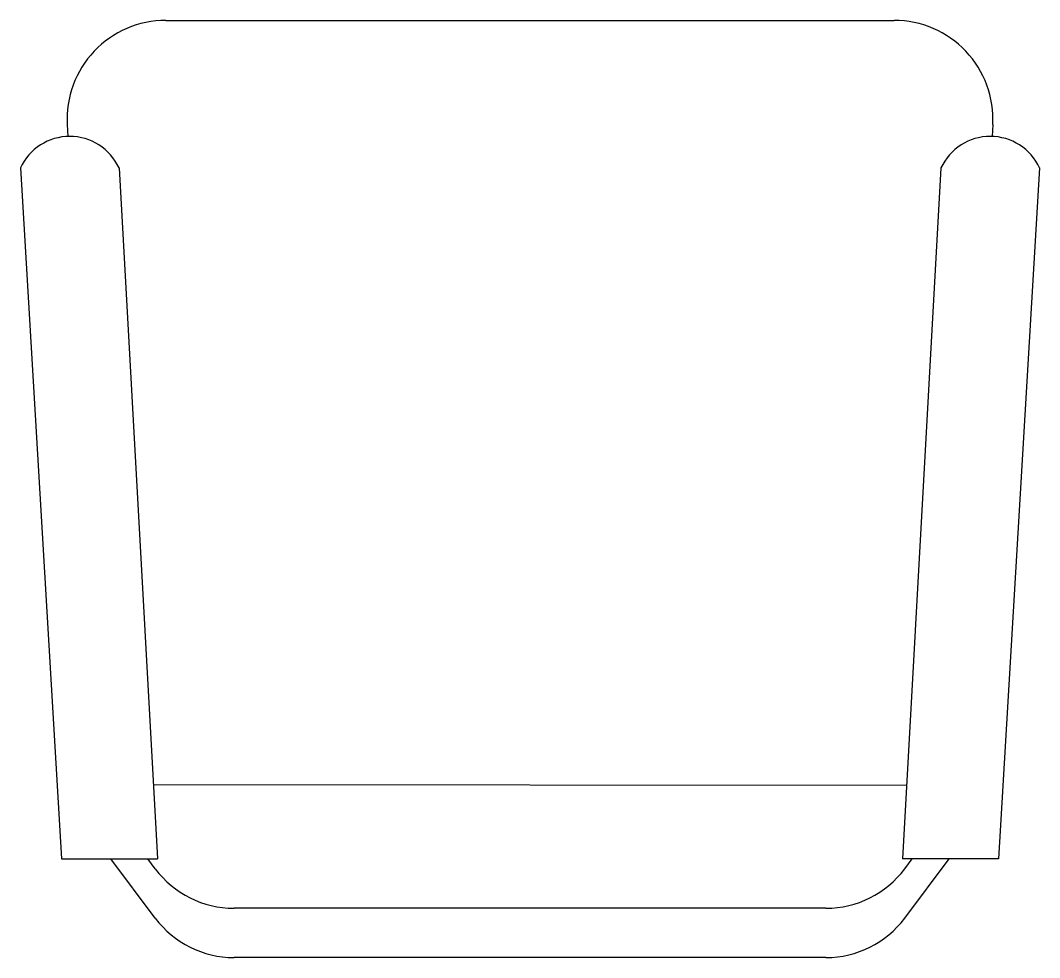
# Model space of a CAD drawing. Extents: x 704.3 to 763.3, y -620.4 to -566.1.
import ezdxf

# ---------------------------------------------------------------- set-up
doc = ezdxf.new("R2010")
doc.units = 0
doc.header["$MEASUREMENT"] = 0
doc.linetypes.add('0', pattern=[0])
doc.layers.get('0').update_dxf_attribs({"linetype": 'CONTINUOUS'})

msp = doc.modelspace()

# ---------------------------------------------------------------- linework, layer by layer
at = {"linetype": '0'}
for p, q in [((712.684, -566.081), (754.889, -566.081)), ((706.979, -572.112), (707.017, -572.802)), ((760.594, -572.112), (760.556, -572.802)), ((704.261, -574.626), (706.644, -614.652)), ((709.975, -574.626), (712.199, -614.652)), ((757.597, -574.626), (755.374, -614.652)), ((763.312, -574.626), (760.929, -614.652)), ((755.611, -610.389), (711.961, -610.368)), ((706.644, -614.652), (712.199, -614.652)), ((712.072, -618.081), (709.501, -614.652)), ((712.072, -615.224), (711.644, -614.652)), ((760.929, -614.652), (755.374, -614.652)), ((755.501, -615.224), (755.929, -614.652)), ((755.501, -618.081), (758.072, -614.652)), ((750.929, -617.509), (716.644, -617.509)), ((750.929, -620.367), (716.644, -620.367))]:
    msp.add_line(p, q, dxfattribs=at)
for centre, radius, start, end in [((712.684, -571.795), 5.714, 90.00001, 183.17978), ((754.889, -571.795), 5.714, 356.82016, 90.00002), ((707.118, -575.95), 3.149, 24.86214, 155.13789), ((760.455, -575.95), 3.149, 24.86214, 155.13789), ((716.644, -611.795), 5.714, 216.86992, 270.00003), ((750.929, -611.795), 5.714, 270.00003, 323.13013), ((716.644, -614.652), 5.714, 216.86992, 270.00003), ((750.929, -614.652), 5.714, 270.00003, 323.13013)]:
    msp.add_arc(centre, radius, start, end, dxfattribs=at)

doc.saveas('drawing.dxf')
